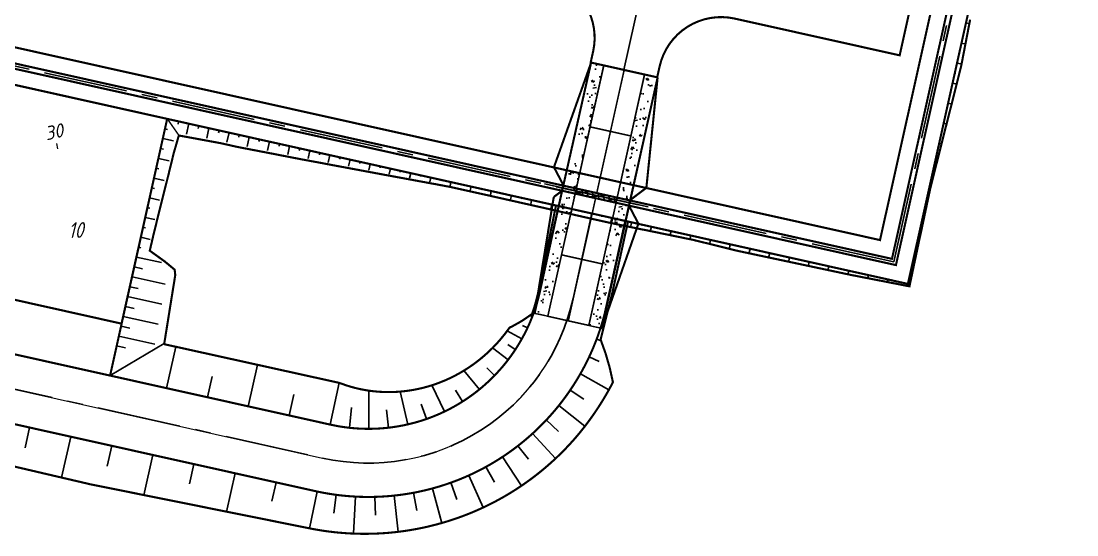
# Model space of a CAD drawing. Extents: x 5370511 to 5386565, y 1010429 to 1053793.
# Drawn here: x 5379832.5 to 5379933.2, y 1039387 to 1039436 of the extents above; entities that cross this region are included whole.
import ezdxf

# ---------------------------------------------------------------- set-up
doc = ezdxf.new("R2010")
doc.units = 0
doc.linetypes.add('DASHDOTX2', pattern=[50.8, 25.4, -12.7, 0, -12.7])
doc.linetypes.add('осевая2', pattern=[12.5, 8, -1.5, 1.5, -1.5])
for name, color, linetype in [('3D-MODEL', 7, 'CONTINUOUS'), ('V_RED-CONTOURS-LABEL', 7, 'CONTINUOUS'), ('АД_ось', 7, 'CONTINUOUS'), ('АД_откосы', 7, 'CONTINUOUS'), ('ГП_граница насыпи', 242, 'CONTINUOUS'), ('ГП_обвалование', 7, 'CONTINUOUS'), ('ГП_ось обвал', 1, 'осевая2'), ('ГП_Ось_проезда', 1, 'DASHDOTX2'), ('ГП_откос', 246, 'CONTINUOUS'), ('ГП_переезд', 7, 'CONTINUOUS'), ('ГП_проезд', 114, 'CONTINUOUS'), ('ТРАССА_АД', 7, 'CONTINUOUS')]:
    doc.layers.add(name, color=color, linetype=linetype)
doc.layers.add('ГП_экспл', color=170, linetype='CONTINUOUS', lineweight=25)
doc.layers.add('ИИ_ОФОРМЛЕНИЕ_025', color=7, linetype='CONTINUOUS', lineweight=25)
doc.styles.add('ESKD1', font='eskd1.shx', dxfattribs={"width": 1.2, "oblique": 14.994305})
doc.styles.add('ГОСТ', font='gost_ful.shx', dxfattribs={"oblique": 15})

# ---------------------------------------------------------------- blocks, each defined once
blk = doc.blocks.new('ад_откосы')
at = {"layer": 'АД_ось', "color": 253, "linetype": 'осевая2'}
blk.add_lwpolyline([(5380027.69, 1039749.37), (5380073.498, 1039739.146, 0.4148424), (5380097.384, 1039754.351), (5380099.18, 1039762.48)], format="xyb", dxfattribs=at)
at = {"layer": 'АД_откосы', "color": 253, "const_width": 0.2}
blk.add_lwpolyline([(5380096.019, 1039763.165), (5380094.202, 1039754.918), (5380094.14, 1039754.661), (5380094.075, 1039754.406), (5380094.005, 1039754.151), (5380093.932, 1039753.898), (5380093.855, 1039753.645), (5380093.773, 1039753.394), (5380093.688, 1039753.145), (5380093.599, 1039752.897), (5380093.506, 1039752.65), (5380093.409, 1039752.404), (5380093.308, 1039752.161), (5380093.203, 1039751.918), (5380093.095, 1039751.678), (5380092.983, 1039751.439), (5380092.867, 1039751.202), (5380092.747, 1039750.967), (5380092.624, 1039750.734), (5380092.496, 1039750.503), (5380092.366, 1039750.274), (5380092.232, 1039750.047), (5380092.094, 1039749.822), (5380091.953, 1039749.599), (5380091.808, 1039749.378), (5380091.659, 1039749.16), (5380091.508, 1039748.944), (5380091.353, 1039748.731), (5380091.194, 1039748.52), (5380091.033, 1039748.311), (5380090.868, 1039748.106), (5380090.7, 1039747.902), (5380090.528, 1039747.702), (5380090.354, 1039747.504), (5380090.176, 1039747.309), (5380089.996, 1039747.117), (5380089.812, 1039746.927), (5380089.625, 1039746.741), (5380089.436, 1039746.557), (5380089.243, 1039746.377), (5380089.048, 1039746.199), (5380088.85, 1039746.025), (5380088.65, 1039745.854), (5380088.446, 1039745.685), (5380088.24, 1039745.521), (5380088.032, 1039745.359), (5380087.821, 1039745.201), (5380087.607, 1039745.046), (5380087.391, 1039744.894), (5380087.173, 1039744.746), (5380086.952, 1039744.601), (5380086.73, 1039744.46), (5380086.505, 1039744.323), (5380086.277, 1039744.189), (5380086.048, 1039744.058), (5380085.817, 1039743.931), (5380085.584, 1039743.808), (5380085.348, 1039743.688), (5380085.111, 1039743.573), (5380084.873, 1039743.46), (5380084.632, 1039743.352), (5380084.39, 1039743.248), (5380084.146, 1039743.147), (5380083.901, 1039743.05), (5380083.653, 1039742.957), (5380083.402, 1039742.867), (5380083.15, 1039742.781), (5380082.896, 1039742.699), (5380082.641, 1039742.622), (5380082.385, 1039742.548), (5380082.128, 1039742.478), (5380081.87, 1039742.413), (5380081.611, 1039742.351), (5380081.351, 1039742.294), (5380081.09, 1039742.241), (5380080.828, 1039742.192), (5380080.565, 1039742.147), (5380080.302, 1039742.107), (5380080.038, 1039742.07), (5380079.774, 1039742.038), (5380079.509, 1039742.01), (5380079.243, 1039741.986), (5380078.978, 1039741.967), (5380078.712, 1039741.951), (5380078.446, 1039741.94), (5380078.179, 1039741.933), (5380077.913, 1039741.931), (5380077.647, 1039741.932), (5380077.38, 1039741.938), (5380077.114, 1039741.948), (5380076.848, 1039741.962), (5380076.582, 1039741.981), (5380076.317, 1039742.004), (5380076.052, 1039742.03), (5380075.788, 1039742.062), (5380075.524, 1039742.097), (5380075.26, 1039742.137), (5380074.997, 1039742.18), (5380074.735, 1039742.228), (5380074.474, 1039742.28), (5380074.214, 1039742.337), (5380043.008, 1039749.281, -0.4142136)], format="xyb", dxfattribs=at)
for points in [[(5380058.386, 1039750), (5380075.099, 1039746.31), (5380075.693, 1039746.096), (5380075.982, 1039746.004), (5380076.274, 1039745.918), (5380076.568, 1039745.839), (5380076.863, 1039745.766), (5380077.16, 1039745.701), (5380077.459, 1039745.644), (5380077.759, 1039745.593), (5380078.06, 1039745.549), (5380078.367, 1039745.512), (5380078.679, 1039745.481), (5380078.991, 1039745.459), (5380079.303, 1039745.443), (5380079.616, 1039745.435), (5380079.928, 1039745.434), (5380080.241, 1039745.441), (5380080.553, 1039745.455), (5380080.868, 1039745.477), (5380081.188, 1039745.507), (5380081.507, 1039745.544), (5380081.826, 1039745.589), (5380082.143, 1039745.641), (5380082.458, 1039745.701), (5380082.773, 1039745.768), (5380083.085, 1039745.843), (5380083.396, 1039745.925), (5380083.713, 1039746.017), (5380084.027, 1039746.116), (5380084.34, 1039746.223), (5380084.649, 1039746.337), (5380084.956, 1039746.458), (5380085.26, 1039746.586), (5380085.561, 1039746.722), (5380085.858, 1039746.865), (5380086.157, 1039747.017), (5380086.455, 1039747.178), (5380086.75, 1039747.346), (5380087.04, 1039747.52), (5380087.326, 1039747.702), (5380087.607, 1039747.89), (5380087.884, 1039748.084), (5380088.156, 1039748.286), (5380088.426, 1039748.495), (5380088.695, 1039748.714), (5380088.959, 1039748.94), (5380089.218, 1039749.172), (5380089.471, 1039749.409), (5380089.718, 1039749.653), (5380089.96, 1039749.902), (5380090.195, 1039750.158), (5380090.425, 1039750.418), (5380090.89, 1039750.986), (5380091.33, 1039751.58), (5380091.436, 1039751.63), (5380091.646, 1039751.734), (5380091.852, 1039751.845), (5380092.055, 1039751.963), (5380092.264, 1039752.078), (5380092.47, 1039752.2), (5380092.672, 1039752.329), (5380093.475, 1039752.878), (5380093.524, 1039753.022), (5380093.619, 1039753.312), (5380093.71, 1039753.603), (5380093.795, 1039753.895), (5380093.876, 1039754.189), (5380093.952, 1039754.484), (5380094.023, 1039754.78), (5380094.089, 1039755.078), (5380095.758, 1039763.223)], [(5380041.641, 1039742.926), (5380072.981, 1039735.953), (5380073.343, 1039735.878), (5380073.707, 1039735.81), (5380074.071, 1039735.747), (5380074.437, 1039735.69), (5380074.803, 1039735.638), (5380075.17, 1039735.593), (5380075.537, 1039735.553), (5380075.906, 1039735.519), (5380076.274, 1039735.491), (5380076.644, 1039735.469), (5380077.013, 1039735.452), (5380077.383, 1039735.442), (5380077.752, 1039735.437), (5380078.122, 1039735.438), (5380078.492, 1039735.445), (5380078.862, 1039735.458), (5380079.231, 1039735.477), (5380079.6, 1039735.501), (5380079.968, 1039735.531), (5380080.336, 1039735.568), (5380080.704, 1039735.609), (5380081.071, 1039735.657), (5380081.437, 1039735.711), (5380081.802, 1039735.77), (5380082.166, 1039735.835), (5380082.529, 1039735.906), (5380082.89, 1039735.983), (5380083.251, 1039736.065), (5380083.61, 1039736.153), (5380083.968, 1039736.247), (5380084.324, 1039736.346), (5380084.679, 1039736.451), (5380085.031, 1039736.561), (5380085.383, 1039736.678), (5380085.732, 1039736.799), (5380086.079, 1039736.926), (5380086.424, 1039737.059), (5380086.767, 1039737.197), (5380087.108, 1039737.34), (5380087.443, 1039737.488), (5380087.775, 1039737.642), (5380088.105, 1039737.8), (5380088.432, 1039737.963), (5380088.756, 1039738.132), (5380089.078, 1039738.306), (5380089.397, 1039738.484), (5380089.713, 1039738.668), (5380090.027, 1039738.857), (5380090.337, 1039739.051), (5380090.644, 1039739.249), (5380090.948, 1039739.452), (5380091.249, 1039739.66), (5380091.547, 1039739.873), (5380091.841, 1039740.09), (5380092.132, 1039740.312), (5380092.419, 1039740.539), (5380092.702, 1039740.77), (5380092.982, 1039741.005), (5380093.258, 1039741.245), (5380093.531, 1039741.489), (5380093.799, 1039741.738), (5380094.064, 1039741.99), (5380094.324, 1039742.247), (5380094.581, 1039742.508), (5380094.833, 1039742.772), (5380095.081, 1039743.041), (5380095.325, 1039743.314), (5380095.565, 1039743.59), (5380095.8, 1039743.87), (5380096.031, 1039744.154), (5380096.257, 1039744.441), (5380096.479, 1039744.732), (5380096.696, 1039745.026), (5380096.909, 1039745.324), (5380097.116, 1039745.625), (5380097.319, 1039745.929), (5380097.518, 1039746.237), (5380097.711, 1039746.547), (5380097.899, 1039746.861), (5380098.083, 1039747.177), (5380098.261, 1039747.496), (5380098.435, 1039747.818), (5380098.603, 1039748.143), (5380098.766, 1039748.47), (5380098.925, 1039748.8), (5380099.077, 1039749.132), (5380099.225, 1039749.467), (5380099.367, 1039749.804), (5380099.504, 1039750.143), (5380099.636, 1039750.484), (5380099.762, 1039750.827), (5380099.883, 1039751.173), (5380099.999, 1039751.52), (5380100.109, 1039751.868), (5380100.213, 1039752.219), (5380100.312, 1039752.571), (5380100.406, 1039752.925), (5380100.494, 1039753.28), (5380100.576, 1039753.636), (5380102.367, 1039761.768)], [(5380041.616, 1039738.916), (5380051.369, 1039736.639), (5380072.443, 1039732.406), (5380072.868, 1039732.328), (5380073.293, 1039732.256), (5380073.719, 1039732.192), (5380074.147, 1039732.134), (5380074.575, 1039732.083), (5380075.004, 1039732.04), (5380075.434, 1039732.003), (5380075.864, 1039731.973), (5380076.295, 1039731.95), (5380076.726, 1039731.933), (5380077.157, 1039731.924), (5380077.588, 1039731.922), (5380078.018, 1039731.927), (5380078.449, 1039731.938), (5380078.879, 1039731.957), (5380079.309, 1039731.982), (5380079.738, 1039732.014), (5380080.167, 1039732.054), (5380080.595, 1039732.1), (5380081.022, 1039732.153), (5380081.448, 1039732.213), (5380081.874, 1039732.28), (5380082.298, 1039732.354), (5380082.721, 1039732.434), (5380083.143, 1039732.521), (5380083.563, 1039732.616), (5380083.981, 1039732.716), (5380084.398, 1039732.824), (5380084.813, 1039732.938), (5380085.225, 1039733.059), (5380085.635, 1039733.186), (5380086.042, 1039733.32), (5380086.447, 1039733.46), (5380086.85, 1039733.607), (5380087.251, 1039733.76), (5380087.649, 1039733.92), (5380088.044, 1039734.086), (5380088.437, 1039734.258), (5380088.827, 1039734.437), (5380089.214, 1039734.622), (5380089.598, 1039734.813), (5380089.978, 1039735.011), (5380090.356, 1039735.214), (5380090.73, 1039735.424), (5380091.101, 1039735.639), (5380091.468, 1039735.861), (5380091.832, 1039736.088), (5380092.19, 1039736.32), (5380092.545, 1039736.558), (5380092.895, 1039736.802), (5380093.242, 1039737.052), (5380093.585, 1039737.306), (5380093.924, 1039737.567), (5380094.258, 1039737.833), (5380094.588, 1039738.104), (5380094.914, 1039738.38), (5380095.235, 1039738.662), (5380095.551, 1039738.949), (5380095.863, 1039739.241), (5380096.17, 1039739.538), (5380096.472, 1039739.839), (5380096.77, 1039740.146), (5380097.062, 1039740.457), (5380097.35, 1039740.773), (5380097.632, 1039741.094), (5380097.774, 1039741.262), (5380098.055, 1039741.6), (5380098.331, 1039741.943), (5380098.601, 1039742.291), (5380098.866, 1039742.643), (5380099.125, 1039742.999), (5380099.378, 1039743.359), (5380099.625, 1039743.723), (5380099.867, 1039744.091), (5380100.102, 1039744.463), (5380100.332, 1039744.838), (5380100.555, 1039745.217), (5380100.773, 1039745.6), (5380100.984, 1039745.986), (5380101.189, 1039746.376), (5380100.872, 1039747.785), (5380100.478, 1039749.143), (5380100.011, 1039750.446), (5380101.163, 1039755.05), (5380102.629, 1039761.71)]]:
    blk.add_lwpolyline(points, dxfattribs=at)
at = {"layer": 'АД_откосы', "color": 253, "linetype": 'ByBlock', "lineweight": -3}
for points in [[(5380095.758, 1039763.223), (5380096.019, 1039763.165)], [(5380102.629, 1039761.71), (5380102.367, 1039761.768)], [(5380095.01, 1039759.064), (5380095.11, 1039759.042)], [(5380094.075, 1039754.406), (5380093.941, 1039754.441)], [(5380093.793, 1039753.665), (5380093.853, 1039753.646)], [(5380093.506, 1039752.65), (5380093.273, 1039752.74)], [(5380100.312, 1039752.571), (5380100.528, 1039752.512)], [(5380092.573, 1039751.777), (5380093.035, 1039751.56)], [(5380100.128, 1039751.478), (5380099.996, 1039751.52)], [(5380092.496, 1039750.503), (5380091.106, 1039751.281)], [(5380099.636, 1039750.484), (5380100.054, 1039750.326)], [(5380059.49, 1039749.757), (5380058.611, 1039745.809)], [(5380091.194, 1039748.52), (5380089.713, 1039749.65)], [(5380091.158, 1039749.963), (5380091.877, 1039749.491)], [(5380099.88, 1039748.351), (5380098.922, 1039748.801)], [(5380067.294, 1039748.036), (5380066.412, 1039744.073)], [(5380088.446, 1039745.685), (5380086.981, 1039747.487)], [(5380089.152, 1039747.751), (5380089.901, 1039747.025)], [(5380062.952, 1039746.919), (5380062.512, 1039744.941)], [(5380074.214, 1039742.337), (5380075.071, 1039746.321)], [(5380098.083, 1039747.177), (5380100.794, 1039745.633)], [(5380077.913, 1039741.931), (5380077.906, 1039745.575)], [(5380081.611, 1039742.351), (5380080.895, 1039745.483)], [(5380085.111, 1039743.573), (5380083.91, 1039746.082)], [(5380086.158, 1039745.609), (5380086.839, 1039744.534)], [(5380098.415, 1039744.744), (5380097.114, 1039745.627)], [(5380070.755, 1039745.19), (5380070.313, 1039743.205)], [(5380082.908, 1039744.281), (5380083.401, 1039742.869)], [(5380076.263, 1039743.948), (5380076.052, 1039742.033)], [(5380079.58, 1039743.741), (5380079.773, 1039742.04)], [(5380096.031, 1039744.154), (5380098.511, 1039742.169)], [(5380096.001, 1039741.676), (5380094.831, 1039742.774)], [(5380045.129, 1039740.125), (5380045.558, 1039742.055)], [(5380093.531, 1039741.489), (5380095.711, 1039739.094)], [(5380048.608, 1039737.284), (5380049.476, 1039741.183)], [(5380052.959, 1039738.359), (5380053.393, 1039740.311)], [(5380093.131, 1039739.024), (5380092.13, 1039740.315)], [(5380056.46, 1039735.616), (5380057.311, 1039739.44)], [(5380090.644, 1039739.249), (5380092.455, 1039736.494)], [(5380060.812, 1039736.696), (5380061.228, 1039738.568)], [(5380089.878, 1039736.852), (5380089.077, 1039738.308)], [(5380064.331, 1039734.033), (5380065.146, 1039737.696)], [(5380087.443, 1039737.488), (5380088.821, 1039734.431)], [(5380068.665, 1039735.033), (5380069.064, 1039736.824)], [(5380083.968, 1039736.247), (5380084.859, 1039732.948)], [(5380086.3, 1039735.208), (5380085.731, 1039736.802)], [(5380072.981, 1039735.953), (5380072.245, 1039732.442)], [(5380074.57, 1039733.876), (5380074.803, 1039735.641)], [(5380076.644, 1039735.469), (5380076.459, 1039731.94)], [(5380078.539, 1039733.696), (5380078.492, 1039735.448)], [(5380080.336, 1039735.568), (5380080.704, 1039732.11)], [(5380082.482, 1039734.144), (5380082.165, 1039735.838)]]:
    blk.add_lwpolyline(points, dxfattribs=at)
blk = doc.blocks.new('125')
at = {"layer": 'ГП_переезд', "lineweight": -3}
h = blk.add_hatch(dxfattribs=at)
h.set_pattern_fill('AR-CONC', color=253, scale=0.3, angle=154.0072)
h.set_pattern_definition([(204.007191443, (-7634486.7304, -5076924.0718), (-1.85162098708, 1.11224984608), [0.225, -2.475]), (149.007191443, (-7634486.7304, -5076924.0718), (-0.61481389126, -2.2107483634), [0.18, -1.98]), (254.458635903, (-7634486.8847, -5076923.979), (-2.46643486206, -1.0984984994), [0.191220576, -2.103426336]), (200.191391443, (-7634486.9933, -5076924.611), (-2.66024599245, 1.849512766), [0.3375, -3.7125]), (250.642826933, (-7634487.215, -5076924.457), (-3.8011068157, -1.3978866138), [0.286831026, -3.15514128]), (145.191355433, (-7634486.9933, -5076924.611), (-3.8011068134, -1.3978866133), [0.27, -2.970000003]), (175.007191443, (-7634487.1972, -5076924.3448), (-1.08023477996, 1.87047930223), [0.225, -2.475]), (120.007191443, (-7634487.1972, -5076924.3448), (-1.60952042005, -1.635496397), [0.18, -1.98]), (225.458636183, (-7634487.2873, -5076924.1889), (-2.6897551782, 0.23498289985), [0.19122057, -2.103426336]), (191.507191443, (-7634486.7304, -5076924.07175), (-0.47047013873, -0.88167651016), [0, -1.956, 0, -2.01, 0, -1.9875]), (161.507191443, (-7634486.7304, -5076924.0718), (-1.22794207685, -0.71767254086), [0, -1.146, 0, -1.911, 0, -0.7575]), (121.507191443, (-7634486.129, -5076924.36495), (-1.409822805246, 0.762676666884), [0, -0.75, 0, -2.34, 0, -3.105]), (111.507191443, (-7634485.8594, -5076924.4964), (-1.70420454994, 0.49682078495), [0, -0.975, 0, -1.554, 0, -2.205])])
h.paths.add_polyline_path([(-13.63, 32.93), (-14.63, 32.93), (-14.63, 8.43), (-13.63, 8.43)])
h = blk.add_hatch(dxfattribs=at)
h.set_pattern_fill('AR-CONC', color=253, scale=0.3, angle=154.0072)
h.set_pattern_definition([(204.007191443, (-7634482.2361, -5076926.263), (-1.85162098708, 1.11224984608), [0.225, -2.475]), (149.007191443, (-7634482.2361, -5076926.263), (-0.61481389126, -2.2107483634), [0.18, -1.98]), (254.458635903, (-7634482.3904, -5076926.1704), (-2.46643486206, -1.0984984994), [0.191220576, -2.103426336]), (200.191391443, (-7634482.499, -5076926.8024), (-2.66024599245, 1.849512766), [0.3375, -3.7125]), (250.642826933, (-7634482.7208, -5076926.6482), (-3.8011068157, -1.3978866138), [0.286831026, -3.15514128]), (145.191355433, (-7634482.499, -5076926.8024), (-3.8011068134, -1.3978866133), [0.27, -2.970000003]), (175.007191443, (-7634482.703, -5076926.536), (-1.08023477996, 1.87047930223), [0.225, -2.475]), (120.007191443, (-7634482.703, -5076926.536), (-1.60952042005, -1.635496397), [0.18, -1.98]), (225.458636183, (-7634482.793, -5076926.3802), (-2.6897551782, 0.23498289985), [0.19122057, -2.103426336]), (191.507191443, (-7634482.2361, -5076926.26304), (-0.47047013873, -0.88167651016), [0, -1.956, 0, -2.01, 0, -1.9875]), (161.507191443, (-7634482.2361, -5076926.263), (-1.22794207685, -0.71767254086), [0, -1.146, 0, -1.911, 0, -0.7575]), (121.507191443, (-7634481.6348, -5076926.5562), (-1.409822805246, 0.762676666884), [0, -0.75, 0, -2.34, 0, -3.105]), (111.507191443, (-7634481.3651, -5076926.6877), (-1.70420454994, 0.49682078495), [0, -0.975, 0, -1.554, 0, -2.205])])
h.paths.add_polyline_path([(-8.63, 32.93), (-9.63, 32.93), (-9.63, 8.43), (-8.63, 8.43)])
at = {"layer": 'ГП_переезд'}
h = blk.add_hatch(dxfattribs=at)
h.set_pattern_fill('ANSI37', color=253, scale=4, angle=154.0072)
h.set_pattern_definition([(199.0071914425, (-7634482.2361, -5076926.26304), (0.16284341402, -0.472738852338), []), (289.0071914425, (-7634482.2361, -5076926.26304), (0.472738852338, 0.16284341402), [])])
h.paths.add_polyline_path([(-9.63, 20.93), (-13.63, 20.93), (-13.63, 20.43), (-9.63, 20.43)])
at = {"layer": 'ГП_переезд', "color": 253, "linetype": 'Continuous'}
for p, q in [((-8.63, 32.93, 0.8), (-14.63, 32.93, 0.8)), ((-6.57, 20.68, 0.8), (-16.7, 20.68, 0.8)), ((-8.63, 8.43, 0.8), (-14.63, 8.43, 0.8))]:
    blk.add_line(p, q, dxfattribs=at)
at = {"layer": 'ГП_переезд', "color": 253, "lineweight": 30}
blk.add_line((-13.63, 20.93, 0.8), (-13.87, 20.93, 0.8), dxfattribs=at)
at = {"layer": 'ГП_переезд', "color": 253, "lineweight": -3, "const_width": 0.2, "elevation": 0.8}
for points in [[(-14.86, 32.91), (-16.15, 22.43)], [(-8.36, 32.93), (-7.12, 22.43)], [(-14.88, 20.93), (-16.15, 22.43)], [(-8.39, 20.93), (-7.12, 22.43)], [(-14.88, 20.43), (-15.55, 19.65)], [(-8.39, 20.43), (-7.12, 18.93)], [(-15.55, 19.65), (-14.91, 8.41)], [(-7.12, 18.93), (-8.36, 8.41)]]:
    blk.add_lwpolyline(points, dxfattribs=at)
at = {"layer": 'ГП_переезд', "color": 253, "const_width": 0.2, "elevation": 0.8}
for points in [[(-14.94, 8.43), (-14.86, 32.91)], [(-8.36, 8.43), (-8.36, 32.93)]]:
    blk.add_lwpolyline(points, dxfattribs=at)
at = {"layer": 'ГП_переезд', "color": 253, "elevation": 0.8}
for points in [[(-13.63, 32.93), (-14.86, 32.93), (-14.91, 8.43), (-13.63, 8.43)], [(-8.36, 32.93), (-9.63, 32.93), (-9.63, 8.43), (-8.41, 8.43)]]:
    blk.add_lwpolyline(points, close=True, dxfattribs=at)
at = {"layer": 'ГП_переезд', "color": 253, "linetype": 'Continuous', "const_width": 0.15, "elevation": 0.8}
for points in [[(-11.63, 26.93), (-11.63, 32.93), (-13.63, 32.93), (-13.63, 26.93)], [(-9.63, 26.93), (-9.63, 32.93), (-11.63, 32.93), (-11.63, 26.93)], [(-11.63, 20.93), (-11.63, 26.93), (-13.63, 26.93), (-13.63, 20.93)], [(-9.63, 20.93), (-9.63, 26.93), (-11.63, 26.93), (-11.63, 20.93)], [(-11.63, 14.43), (-11.63, 20.43), (-13.63, 20.43), (-13.63, 14.43)], [(-9.63, 14.43), (-9.63, 20.43), (-11.63, 20.43), (-11.63, 14.43)], [(-11.63, 8.43), (-11.63, 14.43), (-13.63, 14.43), (-13.63, 8.43)], [(-9.63, 8.43), (-9.63, 14.43), (-11.63, 14.43), (-11.63, 8.43)]]:
    blk.add_lwpolyline(points, close=True, dxfattribs=at)
blk = doc.blocks.new('куст_откос')
at = {"layer": 'ГП_откос', "color": 253, "lineweight": 15}
for points, const_width, elevation in [([(101.98, -37.88), (101.98, -43.08), (101.98, -48.28), (101.98, -53.48), (101.98, -58.67), (101.98, -63.87), (96.84, -63.87), (91.7, -63.87), (86.56, -63.87), (81.41, -63.87), (76.27, -63.87), (71.13, -63.87), (65.98, -63.87), (60.82, -63.87), (55.67, -63.87), (50.52, -63.87), (45.36, -63.87), (40.21, -63.87), (35.05, -63.87), (29.9, -63.87), (24.75, -63.87), (19.59, -63.87), (14.44, -63.87)], 0.01, 48.9), ([(31.04, -65.18), (35.05, -65.03), (35.16, -65.03), (35.5, -65.03), (36.78, -65.03), (40.21, -64.93), (42.8, -64.86), (45.01, -64.78), (45.36, -64.77), (45.7, -64.76), (50.52, -64.59), (50.79, -64.58), (55.67, -64.4), (55.87, -64.39), (57.43, -64.34), (60.82, -64.34), (61, -64.34), (65.98, -64.35), (66.16, -64.35), (71.13, -64.37), (72.74, -64.37), (72.9, -64.37), (72.92, -64.37), (72.95, -64.37), (76.1, -64.32), (76.27, -64.31), (81.2, -64.23), (81.27, -64.24), (81.41, -64.24), (81.56, -64.24), (85.33, -64.33), (86.56, -64.32), (86.73, -64.32), (91.7, -64.27), (96.71, -64.22), (96.84, -64.21), (96.92, -64.21), (102.18, -64.07), (102.15, -61.2), (102.13, -59.43), (102.13, -58.73), (102.13, -58.67), (102.09, -54.57), (102.12, -53.53), (102.12, -53.48), (102.26, -48.39), (102.27, -48.28), (102.38, -44.3), (102.41, -43.24), (102.41, -43.08), (102.43, -42.55), (102.3, -38)], 0.2, 49.01)]:
    blk.add_lwpolyline(points, dxfattribs=dict(at, const_width=const_width, elevation=elevation))
at = {"layer": 'ГП_откос', "color": 253, "linetype": 'ByBlock', "lineweight": -3}
for points in [[(101.98, -38.39), (102.25, -38.39)], [(101.98, -39.37), (102.05, -39.37)], [(101.98, -40.35), (102.29, -40.35)], [(101.98, -41.33), (102.06, -41.33)], [(101.98, -42.31), (102.33, -42.31)], [(101.98, -43.29), (102.07, -43.29)], [(101.98, -44.27), (102.3, -44.27)], [(101.98, -45.25), (102.06, -45.25)], [(101.98, -46.23), (102.26, -46.23)], [(101.98, -47.21), (102.04, -47.21)], [(101.98, -48.19), (102.21, -48.19)], [(101.98, -49.17), (102.03, -49.17)], [(101.98, -50.15), (102.17, -50.15)], [(101.98, -51.13), (102.02, -51.13)], [(101.98, -52.11), (102.12, -52.11)], [(101.98, -53.09), (102.01, -53.09)], [(101.98, -54.07), (102.08, -54.07)], [(101.98, -55.05), (102, -55.05)], [(101.98, -56.03), (102.08, -56.03)], [(101.98, -57.01), (102.01, -57.01)], [(101.98, -57.99), (102.09, -57.99)], [(101.98, -58.97), (102.01, -58.97)], [(101.98, -59.95), (102.11, -59.95)], [(101.98, -60.93), (102.01, -60.93)], [(101.98, -61.91), (102.12, -61.91)], [(101.98, -62.89), (102.02, -62.89)], [(30.73, -63.87), (30.73, -64.14)], [(31.72, -63.87), (31.72, -64.9)], [(32.7, -63.87), (32.7, -64.12)], [(33.69, -63.87), (33.69, -64.84)], [(34.68, -63.87), (34.68, -64.11)], [(35.66, -63.87), (35.66, -64.8)], [(36.65, -63.87), (36.65, -64.11)], [(37.63, -63.87), (37.63, -64.78)], [(38.62, -63.87), (38.62, -64.09)], [(39.6, -63.87), (39.6, -64.74)], [(40.59, -63.87), (40.59, -64.08)], [(41.57, -63.87), (41.57, -64.69)], [(42.56, -63.87), (42.56, -64.07)], [(43.54, -63.87), (43.54, -64.64)], [(44.53, -63.87), (44.53, -64.06)], [(45.51, -63.87), (45.51, -64.59)], [(46.5, -63.87), (46.5, -64.05)], [(47.48, -63.87), (47.48, -64.53)], [(48.47, -63.87), (48.47, -64.03)], [(49.45, -63.87), (49.45, -64.47)], [(50.44, -63.87), (50.44, -64.02)], [(51.42, -63.87), (51.42, -64.42)], [(52.41, -63.87), (52.41, -64)], [(53.4, -63.87), (53.4, -64.36)], [(54.38, -63.87), (54.38, -63.99)], [(55.37, -63.87), (55.37, -64.3)], [(56.35, -63.87), (56.35, -63.97)], [(57.34, -63.87), (57.34, -64.25)], [(58.32, -63.87), (58.32, -63.97)], [(59.31, -63.87), (59.31, -64.25)], [(60.29, -63.87), (60.29, -63.97)], [(61.28, -63.87), (61.28, -64.25)], [(62.26, -63.87), (62.26, -63.97)], [(63.25, -63.87), (63.25, -64.25)], [(64.23, -63.87), (64.23, -63.97)], [(65.22, -63.87), (65.22, -64.26)], [(66.2, -63.87), (66.2, -63.97)], [(67.19, -63.87), (67.19, -64.26)], [(68.17, -63.87), (68.17, -63.97)], [(69.16, -63.87), (69.16, -64.26)], [(70.15, -63.87), (70.15, -63.97)], [(71.13, -64.37), (71.13, -63.87)], [(72.09, -63.87), (72.09, -63.97)], [(73.06, -63.87), (73.06, -64.27)], [(74.02, -63.87), (74.02, -63.97)], [(74.99, -63.87), (74.99, -64.24)], [(75.95, -63.87), (75.95, -63.96)], [(76.92, -63.87), (76.92, -64.22)], [(77.88, -63.87), (77.88, -63.96)], [(78.84, -63.87), (78.84, -64.19)], [(79.81, -63.87), (79.81, -63.95)], [(80.77, -63.87), (80.77, -64.17)], [(81.74, -63.87), (81.74, -63.95)], [(82.7, -63.87), (82.7, -64.19)], [(83.66, -63.87), (83.66, -63.96)], [(84.63, -63.87), (84.63, -64.23)], [(85.59, -63.87), (85.59, -63.97)], [(86.56, -63.87), (86.56, -64.23)], [(87.52, -63.87), (87.52, -63.96)], [(88.48, -63.87), (88.48, -64.21)], [(89.45, -63.87), (89.45, -63.96)], [(90.41, -63.87), (90.41, -64.2)], [(91.38, -63.87), (91.38, -63.95)], [(92.34, -63.87), (92.34, -64.18)], [(93.3, -63.87), (93.3, -63.95)], [(94.27, -63.87), (94.27, -64.17)], [(95.23, -63.87), (95.23, -63.95)], [(96.2, -63.87), (96.2, -64.15)], [(97.16, -63.87), (97.16, -63.94)], [(98.12, -63.87), (98.12, -64.12)], [(99.09, -63.87), (99.09, -63.93)], [(100.05, -63.87), (100.05, -64.08)], [(101.02, -63.87), (101.02, -63.92)], [(102.18, -64.07), (101.98, -63.87)], [(101.98, -63.87), (102.14, -63.87)], [(101.98, -63.87), (101.98, -64.04)]]:
    blk.add_lwpolyline(points, dxfattribs=at)
at = {"layer": 'ГП_откос', "color": 253, "lineweight": 15}
blk.add_lwpolyline([(29.61, -63.87), (31.04, -65.18)], dxfattribs=at)
blk = doc.blocks.new('ПТ_откос')
at = {"layer": 'ГП_откос', "color": 253, "linetype": 'ByBlock', "lineweight": -3}
for points in [[(29.61, -63.87), (30.91, -63.87)], [(29.61, -64.84), (29.87, -64.84)], [(29.61, -65.8), (30.66, -65.8)], [(29.61, -66.76), (29.88, -66.76)], [(29.61, -67.73), (30.65, -67.73)], [(29.61, -68.69), (29.87, -68.69)], [(29.61, -69.66), (30.62, -69.66)], [(29.61, -70.62), (29.86, -70.62)], [(29.61, -71.59), (30.58, -71.59)], [(29.61, -72.55), (29.85, -72.55)], [(29.61, -73.52), (30.54, -73.51)], [(29.61, -74.48), (29.84, -74.48)], [(29.61, -75.44), (30.51, -75.44)], [(29.61, -76.41), (29.83, -76.41)], [(29.61, -77.37), (32.07, -77.37)], [(29.61, -78.34), (30.41, -78.34)], [(29.61, -79.3), (32.85, -79.3)], [(29.61, -80.27), (30.44, -80.27)], [(29.61, -81.23), (32.95, -81.23)], [(29.61, -82.19), (30.46, -82.19)], [(29.61, -83.16), (33.04, -83.16)], [(29.61, -84.12), (30.48, -84.12)], [(29.61, -85.09), (33.12, -85.09)], [(29.62, -88.94), (34, -84.84)], [(29.61, -86.05), (30.49, -86.05)]]:
    blk.add_lwpolyline(points, dxfattribs=at)
at = {"layer": 'ГП_откос', "color": 253, "lineweight": 15}
for points, const_width, elevation in [([(29.62, -88.95), (29.61, -83.93), (29.61, -78.92), (29.61, -73.9), (29.61, -68.89), (29.61, -63.87)], 0.01, 49.3), ([(34, -84.84), (33.99, -84.78), (33.94, -83.93), (33.75, -80.78), (33.64, -78.92), (33.6, -78.24), (33.43, -77.75), (32.35, -77.2), (30.72, -76.5), (30.74, -74.76), (30.75, -74.32), (30.76, -73.9), (30.78, -73.01), (30.89, -68.89), (30.93, -66.92), (31.04, -65.18)], 0.2, 47.09)]:
    blk.add_lwpolyline(points, dxfattribs=dict(at, const_width=const_width, elevation=elevation))

msp = doc.modelspace()

# ---------------------------------------------------------------- linework, layer by layer
at = {"layer": 'ТРАССА_АД', "lineweight": 20}
msp.add_lwpolyline([(5379815.426, 1039404.564), (5379861.234, 1039394.34, 0.4148424), (5379885.12, 1039409.545), (5379886.916, 1039417.674)], format="xyb", dxfattribs=at)

# ---------------------------------------------------------------- next in the draw order: block references
at = {"layer": 'АД_откосы', "color": 253}
msp.add_blockref('ад_откосы', (-212.264, -344.806), dxfattribs=at)

# ---------------------------------------------------------------- next in the draw order: linework, layer by layer
at = {"layer": '3D-MODEL', "color": 253, "lineweight": 15}
msp.add_polyline3d([(5379763.211, 1039520.604, 48.9), (5379763.211, 1039520.604, 48.9), (5379933.051, 1039482.781, 48.9), (5379926.094, 1039451.542, 49.14), (5379917.052, 1039410.941, 49.3), (5379886.94, 1039417.647, 49.3), (5379821.542, 1039432.211, 49.3), (5379756.973, 1039446.59, 49.3), (5379759.364, 1039457.327, 49.25), (5379749.604, 1039459.501, 49.25), (5379756.254, 1039489.365, 49.1)], close=True, dxfattribs=at)
at = {"layer": 'V_RED-CONTOURS-LABEL', "color": 1, "lineweight": 15, "elevation": 49.3}
msp.add_lwpolyline([(5379835.854, 1039424.308), (5379835.963, 1039423.82)], dxfattribs=at)
at = {"layer": 'ГП_граница насыпи', "color": 253}
msp.add_lwpolyline([(5379763.211, 1039520.604), (5379933.051, 1039482.781), (5379917.052, 1039410.941), (5379756.973, 1039446.59), (5379759.364, 1039457.327), (5379749.604, 1039459.501)], close=True, dxfattribs=at)
at = {"layer": 'ГП_граница насыпи', "color": 253, "lineweight": 15, "const_width": 0.2}
msp.add_lwpolyline([(5379846.413, 1039426.672), (5379840.967, 1039402.2), (5379830.744, 1039404.475, -0.4142136), (5379821.835, 1039418.502), (5379824.736, 1039431.5)], format="xyb", close=True, dxfattribs=at)
at = {"layer": 'ГП_обвалование', "color": 253, "const_width": 0.2}
for points in [[(5379763.211, 1039520.604), (5379933.051, 1039482.781), (5379917.052, 1039410.941), (5379756.973, 1039446.59), (5379759.364, 1039457.327), (5379749.604, 1039459.501)], [(5379764.349, 1039518.814), (5379931.26, 1039481.643), (5379915.914, 1039412.731), (5379758.763, 1039447.728), (5379761.155, 1039458.465), (5379751.394, 1039460.639)], [(5379764.729, 1039518.217), (5379930.664, 1039481.264), (5379915.535, 1039413.328), (5379759.36, 1039448.108), (5379761.751, 1039458.845), (5379751.99, 1039461.018)], [(5379765.867, 1039516.427), (5379928.873, 1039480.126), (5379914.396, 1039415.118), (5379761.15, 1039449.246), (5379763.541, 1039459.983), (5379753.781, 1039462.156)]]:
    msp.add_lwpolyline(points, close=True, dxfattribs=at)
at = {"layer": 'ГП_ось обвал', "color": 253}
msp.add_lwpolyline([(5379764.539, 1039518.516), (5379930.962, 1039481.453), (5379915.724, 1039413.03), (5379759.062, 1039447.918), (5379761.453, 1039458.655), (5379751.692, 1039460.829)], close=True, dxfattribs=at)
at = {"layer": 'ГП_Ось_проезда', "color": 253}
msp.add_lwpolyline([(5379889.971, 1039431.341), (5379892.215, 1039441.414)], dxfattribs=at)
at = {"layer": 'ГП_проезд', "color": 253, "const_width": 0.2}
msp.add_lwpolyline([(5379765.583, 1039462.188), (5379755.813, 1039464.364), (5379766.243, 1039511.216), (5379925.833, 1039475.675), (5379916.269, 1039432.728), (5379900.538, 1039436.231, 0.4134333), (5379893.381, 1039431.694), (5379893.144, 1039430.634), (5379886.799, 1039432.047), (5379887.03, 1039433.076, 0.4149943), (5379882.481, 1039440.252), (5379835.156, 1039450.791, 0.4142136), (5379827.995, 1039446.239), (5379827.77, 1039445.23), (5379821.445, 1039446.638, 0.3099728), (5379817.347, 1039450.66), (5379765.583, 1039462.188)], format="xyb", dxfattribs=at)
msp.add_lwpolyline([(5379826.893, 1039431.028), (5379822.537, 1039411.508), (5379842.057, 1039407.152), (5379846.413, 1039426.672)], close=True, dxfattribs=at)

# ---------------------------------------------------------------- next in the draw order: block references
at = {"layer": 'ГП_откос', "color": 253, "lineweight": 15, "rotation": 347.4452412677718}
for name in ['куст_откос', 'ПТ_откос']:
    msp.add_blockref(name, (5379831.394, 1039495.456), dxfattribs=at)
at = {"layer": 'ИИ_ОФОРМЛЕНИЕ_025', "rotation": 347.4442999810406}
msp.add_blockref('125', (5379894.186, 1039396.662, -0.802), dxfattribs=at)

# ---------------------------------------------------------------- next in the draw order: texts
at = {"layer": 'ГП_экспл', "color": 0, "style": 'ГОСТ', "oblique": 15}
msp.add_text('10', height=1.5, rotation=0.89537, dxfattribs=at).set_placement((5379836.987, 1039415.313))

# ---------------------------------------------------------------- next in the draw order: texts
at = {"layer": 'V_RED-CONTOURS-LABEL', "color": 1, "lineweight": 15, "insert": (5379835.744, 1039424.796), "char_height": 1.3, "attachment_point": 8, "rotation": 12.62905, "style": 'ESKD1', "bg_fill": 3, "box_fill_scale": 1.2, "bg_fill_color": 256, "bg_fill_true_color": 13158600, "bg_fill_transparency": 0}
msp.add_mtext('30', dxfattribs=at)

doc.saveas('drawing.dxf')
